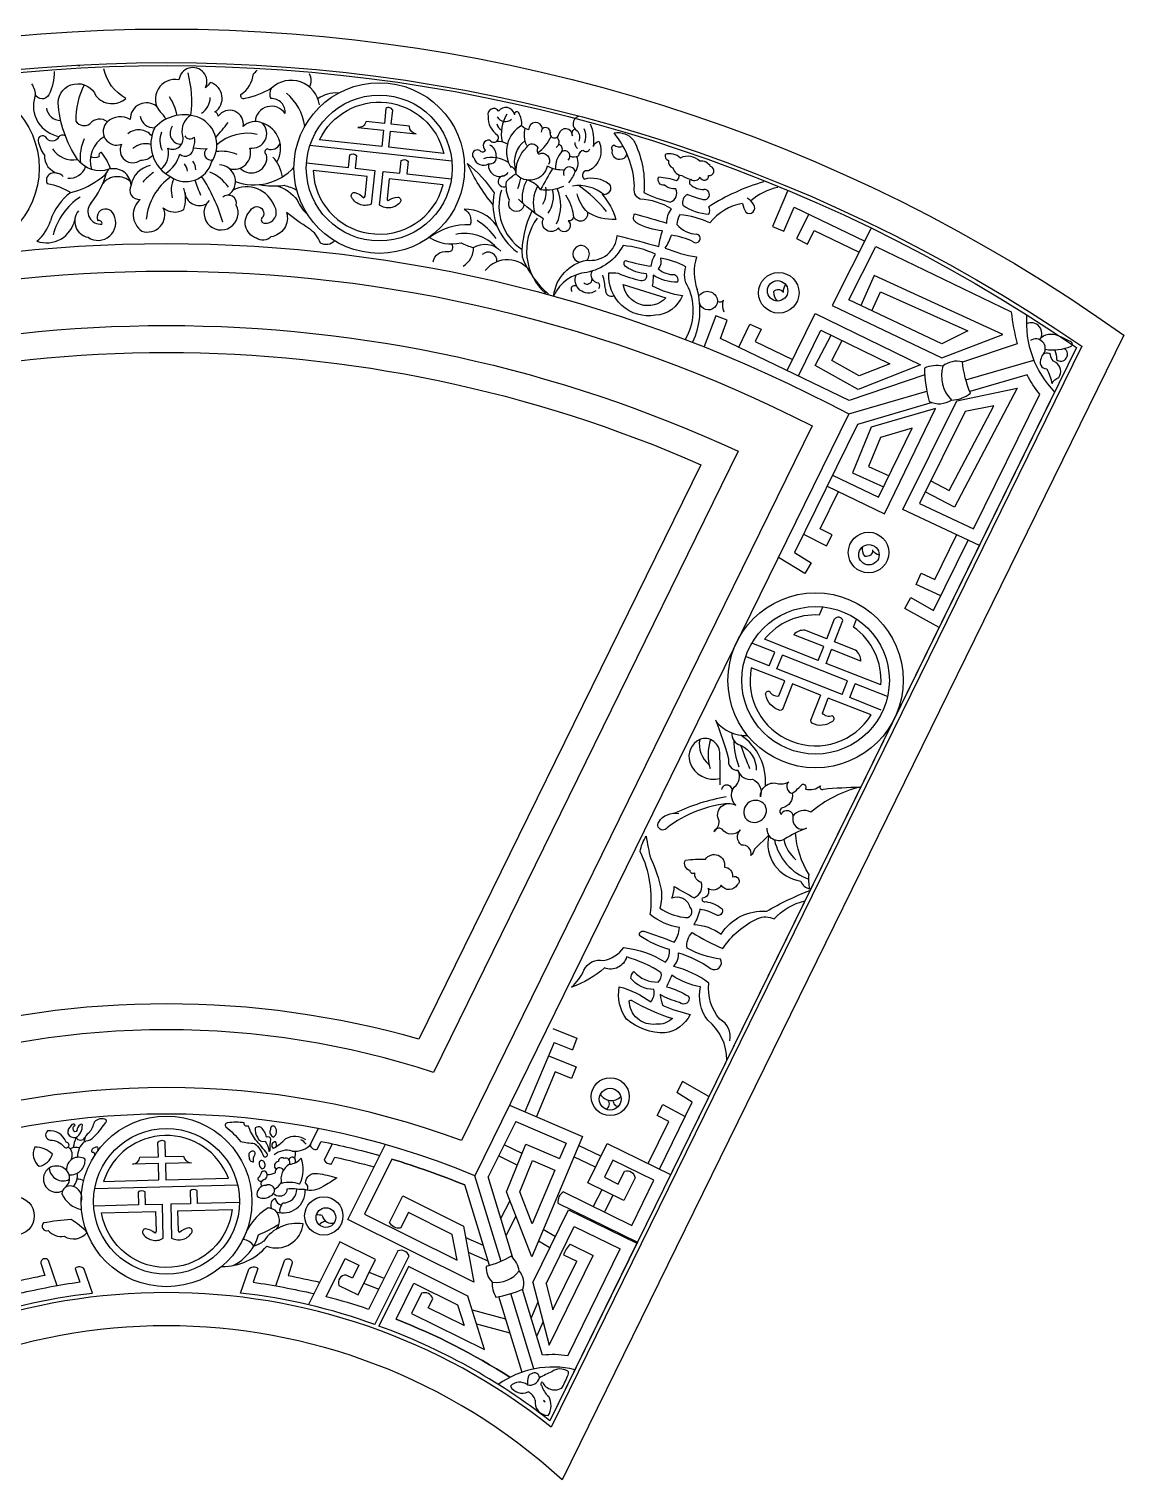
# Model space of a CAD drawing. Header units: metres. Extents: x 2539 to 4205, y 4330 to 5682.
# Drawn here: x 3252 to 4205, y 4330 to 5593 of the extents above; entities that cross this region are included whole.
import ezdxf

# ---------------------------------------------------------------- set-up
doc = ezdxf.new("R2010")
doc.units = ezdxf.units.M
for name, color, linetype in [('3', 3, 'Continuous'), ('4', 4, 'Continuous'), ('7', 7, 'Continuous')]:
    doc.layers.add(name, color=color, linetype=linetype)

# ---------------------------------------------------------------- blocks, each defined once
blk = doc.blocks.new('窗-073')
at = {"layer": '3'}
for p, q in [((207.88, 851.74), (104.85, 863.03)), ((511.25, 801.85), (511.21, 801.78)), ((590.38, 572.99), (590.31, 573.02)), ((474.43, 522.49), (476.73, 528.32)), ((479.69, 505.15), (485.37, 519.59)), ((485.27, 502.95), (491.35, 518.39)), ((499.07, 513.78), (501.33, 519.51)), ((477.49, 499.57), (455.68, 508.15)), ((479.69, 505.15), (463.83, 511.39)), ((441.91, 495.58), (425.36, 502.1)), ((473.55, 489.57), (434.58, 504.92)), ((437.95, 485.52), (441.91, 495.58)), ((473.55, 489.57), (477.49, 499.57)), ((479.14, 487.38), (483.07, 497.37)), ((504.28, 489.02), (483.07, 497.37)), ((500.55, 496.94), (485.27, 502.95)), ((437.95, 485.52), (420.8, 492.28)), ((443.54, 483.33), (447.5, 493.39)), ((494.76, 474.77), (447.5, 493.39)), ((518.92, 471.71), (479.14, 487.38)), ((449.19, 474.65), (424.92, 484.21)), ((490.8, 464.71), (443.54, 483.33)), ((490.8, 464.71), (494.76, 474.77)), ((475.16, 464.42), (454.78, 472.45)), ((496.38, 462.52), (500.34, 472.58)), ((523.74, 463.36), (500.34, 472.58)), ((511.86, 449.97), (480.75, 462.23)), ((519.18, 453.54), (496.38, 462.52)), ((281.07, 222.36), (298.52, 215.47)), ((281.95, 212.34), (260.82, 162.02)), ((281.95, 212.34), (295.33, 207.05)), ((298.52, 215.47), (295.33, 207.05)), ((375, 184.02), (371.04, 175.93)), ((394.2, 173.24), (375, 184.02)), ((382.16, 169.11), (371.04, 175.93)), ((249.61, 166.85), (302.47, 144.11)), ((254.13, 155.11), (234.16, 114.92)), ((254.13, 155.11), (290.71, 139.37)), ((258.73, 131.72), (245.68, 138.11)), ((247.36, 104.08), (261.52, 138.5)), ((261.52, 138.5), (285.95, 128.04)), ((302.47, 144.11), (265.84, 56.92)), ((290.71, 139.37), (285.95, 128.04)), ((315.91, 129.89), (299.73, 137.6)), ((255.3, 123.38), (241.68, 130.05)), ((257.06, 104), (266.37, 126.63)), ((266.37, 126.63), (282.47, 119.74)), ((312.03, 121.77), (296.24, 129.29)), ((282.47, 119.74), (266.13, 80.85)), ((-51.15, 106.42), (52.47, 109.02)), ((252.15, 55.99), (234.16, 114.92)), ((316.53, 105.45), (310.39, 93.27)), ((249.93, 97.53), (243.34, 84.84)), ((265.84, 56.92), (247.36, 104.08)), ((266.13, 80.85), (257.06, 104)), ((324.61, 101.49), (318.47, 89.31)), ((254.29, 86.4), (247.09, 72.54)), ((282.89, 71.4), (274.12, 76.63)), ((217.74, 70.85), (230.49, 65.27)), ((278.91, 63.29), (270.6, 68.25)), ((219.76, 60.14), (233.95, 53.94)), ((158.33, 41.39), (147.93, 45.52)), ((155, 33.02), (143.91, 37.43)), ((273.65, -14.47), (259.09, 33.23)), ((266.55, 38.1), (278.44, -7.34)), ((276.1, 37.14), (281.02, 18.35)), ((270.27, 23.9), (265.37, 12.66)), ((222.51, 18.32), (246.79, 11.87)), ((225.67, 8.17), (249.88, 1.74)), ((273.95, 9.83), (269.41, -0.59))]:
    blk.add_line(p, q, dxfattribs=at)
for points in [[(-622.73, 740.17, -0.3), (660.72, 716.55), (278.77, -62.09)], [(-80.59, 916.86, -0.11), (-84.4, 899.85, -0.62), (-94.38, 900.22)], [(-24.78, 834.26, 0.48), (-40.81, 845.85, -0.33), (-63.7, 853.06, -0.13), (-77.68, 894.17, -0.81), (-50.24, 899.08, 0.42), (-28.5, 897.27, -0.22), (-44.5, 918.82)], [(-61.97, 921.01, 0.01), (-63.46, 920.93)], [(46.53, 846.35, 0.59), (61.39, 861.31, 0.73), (70.41, 879.35, 0.32), (56.46, 876.89, 0.81), (38.42, 884.35, 0.34), (36, 887.53, 0.64), (32.66, 908.85, -0.05), (29.22, 904.98, 1.18), (9.93, 910.7, 0.72), (-3.64, 887.51)], [(77.04, 904.66, -0.08), (57.68, 897.13, -0.66), (54.91, 900.14, 0.22), (63.96, 915.21, 0.1), (66.54, 917.86, 0.1)], [(-97.09, 907.87, -0.21), (-94.5, 898.56, 0.46), (-76.84, 869.74, 0.46)], [(101.27, 877.16, 0.18), (87.93, 901.06)], [(-6.01, 891.27, 0.65), (-25.34, 882.09, 0.32), (-41.92, 880.28, 0.82), (-31.67, 864.02, 0.81), (-17.81, 852.58, 0.21), (-9.2, 855.85)], [(139.61, 876.2), (158.33, 874.15), (157.04, 862.34), (111.91, 867.29, -0.71), (201.91, 857.43), (162.01, 861.8), (163.3, 873.6), (182.02, 871.55, -0.39), (177.11, 877.12), (163.85, 878.57), (164.95, 888.66, 0.5), (160.07, 890), (158.87, 879.12), (145.61, 880.57, -0.39), (139.61, 876.2)], [(-72.5, 870.13, 0.4), (-77.42, 869.09, -0.63), (-86.47, 869.09, 0.74), (-92.17, 866.51, 0.12), (-87.62, 856.2, 0.36), (-77.65, 842.9)], [(276.9, 848.25, -0.62), (254.38, 842.4, -0.22), (262.12, 861.84, -0.7), (270.09, 861.37, 0.37), (270.8, 856.92, -0.77), (277.83, 849.42)], [(377.23, 722.66, 0.24), (379.39, 759.95, -0.24), (377.58, 775.21, 0.09), (359.18, 781.28, -0.24), (357.54, 773.73, 0.2), (369.37, 769.47, -0.37), (371.5, 764.05, -0.15), (353.76, 768.98, -0.06), (353.11, 761.26, 0.08), (374.95, 754.21, -0.29), (355.41, 739.94, -0.49), (321.73, 770.78, -0.04), (328.47, 770.45, 0.05), (344.89, 765.2, 0.61), (349, 770.12, -0.14), (334.22, 775.05, -0.54), (333.72, 779.8, 0.05), (352.45, 775.54, -0.14), (355.59, 784.2, 0.09), (331.92, 790.5, -0.23), (305.62, 771.07, 0.27), (281.76, 754.29, -0.33), (305.62, 780, 0.44), (327.71, 797.86, -0.01), (357.92, 789.73, -0.06), (360.6, 801.17, -0.11), (341.71, 807.11, -0.51), (340.62, 813.46, -0.01), (363.72, 806.81, -0.16), (367.04, 817.2, 0.12), (344.33, 824.29, -0.38), (340.31, 833.51, 0.16), (325.4, 872.28, -0.28), (339.44, 867.06, -0.03), (340.72, 864.82, -0.13), (347.14, 828.96, 0.06), (366.18, 822.08, 0.47), (370.15, 831.64, -0.21), (362.03, 834.34, -0.63), (357.87, 840.29, -0.07), (370.69, 837.77, 0.41), (372.33, 841.87)], [(310.44, 862.51, -0.24), (314.44, 866.24, -0.4), (306.97, 844.66, 0.86), (303.77, 838.8, -0.24), (321.65, 835.33, -0.76), (316.84, 827.61, -0.76)], [(334.77, 857.14, -1.02), (324.33, 859.56, -0.41), (325.19, 863.66, 0.29), (332, 862.65)], [(102.42, 850.44), (132.76, 847.11), (133.79, 856.44, -0.33), (138.76, 855.9), (137.73, 846.57), (151.94, 845.01), (149.26, 820.56, -0.42), (134.82, 826.41, -0.47), (137.55, 829.08, -0.14), (143.88, 825.05, 0.28), (144.87, 826.39), (146.42, 840.59), (107.33, 844.87, 0.36), (147.38, 799.49, 0.39), (201.53, 834.55), (162.44, 838.83), (160.88, 824.64, 0.28), (161.56, 823.12, -0.14), (168.61, 825.68, -0.47), (170.69, 822.48, -0.42), (155.33, 819.9), (158.01, 844.35), (170.16, 843.02), (171.18, 852.35, -0.33), (176.15, 851.8), (175.13, 842.47), (207.53, 838.92)], [(-74.08, 840.57, 0.28), (-81.9, 843.06, 0.52), (-85.55, 835.59, -0.08), (-68.55, 829.12, 0.15), (-83.32, 808.5)], [(-68.55, 829.12, 0.11), (-48.92, 838.09, 0.14), (-40.81, 845.85)], [(-10.83, 848.61, 0.31), (-24.78, 834.26, 0.62), (-18.22, 824.02, 0.49), (-16.99, 801.07, 0.66), (-1.39, 817.87, 0.32), (13.38, 816.64, 0.17), (13.38, 832.21)], [(50.96, 837.06, 0.31), (93.29, 847.36, 0.31)], [(237.6, 820.37, -0.07), (219.17, 849.98, -0.07), (238.46, 828.88)], [(260.16, 820.39, -1.21), (249.63, 823.44, -0.15), (247.5, 837.08, -0.04), (254.4, 842.87)], [(122.83, 793.99, -0.37), (112.58, 792.37, 0.17), (104.13, 802.92, -0.02), (87.93, 814.53, -0.47), (76.66, 796.94, -0.36), (66.1, 795.89, -0.57), (61.87, 815.94, -1.06), (70.67, 811.01, 0.72), (71.73, 806.79, 0.65), (79.13, 819.1, 0.45), (49.17, 830.77)], [(68.19, 834.78, 0.08), (86.17, 834.23, -0.06), (95.39, 830.79, -0.06)], [(80.88, 833.81, -0.16), (95.68, 823.67, 0.11), (103.59, 812.56, 0.11)], [(31.84, 823.2, 1.98), (51.54, 819.92, 0.71), (41.69, 825.66)], [(290.18, 827.28, -0.12), (295.77, 812.69, -0.58), (292.04, 808.42, -1.3), (285.1, 803.36, -0.93), (274.16, 810.02, -0.06), (256.04, 824.29, -0.06)], [(316.84, 827.61, -0.11), (326.71, 809.49, -0.15), (306.44, 814.55, -0.16), (298.72, 828.13, -0.16)], [(240.53, 804.85, 0.25), (216.72, 816.89, -0.36), (221.22, 805.66, 0.18), (191.6, 796.29, 0.2), (214.47, 792.55, 0.08), (223.47, 789.18, -0.35), (243.34, 786.56, -0.35)], [(194.22, 778.69, -0.41), (204.72, 786.18, 0.79), (207.54, 791.75)], [(512.42, 743.22), (518.59, 756.97), (582.07, 728.62), (563.07, 719.16), (495.78, 751.12), (515.27, 789.83), (613.49, 742.52, 0.04), (617.79, 719.28), (578.08, 705.89)], [(312.11, 757.62, -0.75), (298.08, 769.37, -0.75)], [(314.39, 759.44, 0.38), (314.39, 763.31, -0.56), (309.64, 772.07, -0.56)], [(448.2, 756.53, 0.5), (441.09, 756.88, 0.23), (444.18, 750.28, 0.23)], [(386.89, 753.59, -0.67), (400.16, 752.08, -1.06), (387.47, 749.29, -1.06)], [(405.25, 742.23, -0.16), (404.79, 750.85, -0.33), (400.38, 749.75, -0.33)], [(635.13, 723.93, -0.31), (649.66, 724.2, -0.04), (655.41, 721.43, -0.68), (656.68, 717.18, -0.13), (638.12, 715)], [(645.06, 714.67, -0.1), (646.32, 707.9, 0.51), (653.32, 708.83, 0.46), (651.92, 715.67)], [(555.09, 619.82), (568.44, 612.82), (600.85, 674.33), (580.06, 670.03), (546.89, 603.33), (586.13, 584.93), (634.14, 682.8, -0.05), (624.89, 696.63), (583.36, 684.53)], [(512.81, 569.69, -0.5), (507.44, 565.02, -0.23), (505.78, 572.12, -0.23)], [(454.78, 472.45), (447.51, 454, -0.08), (445.87, 453.12, -0.28), (435.43, 464.65, -0.6), (438.16, 467.22, 0.33), (444.9, 463.75), (449.19, 474.65)], [(475.16, 464.42), (467.9, 445.97, 0.08), (468.5, 444.21, 0.28), (484, 445.52, 0.6), (483.75, 449.27, -0.33), (476.46, 451.33), (480.75, 462.23)], [(398.94, 446.34, -0.03), (408.52, 418.08, 0.49), (415.23, 409.81, 0.49)], [(402.41, 399.26, 0.01), (402.11, 421.36, 0.54), (387.56, 432.27, 0.36), (380.28, 415.61, 0.38), (402.42, 403.8, 0.38)], [(410.8, 437.06, 0.37), (417.23, 428.08, -0.3), (428.55, 409.81)], [(435.15, 398.46, 0.27), (417.34, 435.31, 0.27)], [(437.64, 362.74), (427.38, 352.57, -0.09), (424.72, 348.03, 0.52), (417.89, 355.61, -0.46), (417.13, 366.6, -0.5), (403.85, 366.98, 0.48), (397.78, 365.46, 0.24), (401.7, 373.04, -0.79), (413.72, 384.41, -0.37), (412.58, 397.68, 0.38), (415.23, 409.81, 0.39), (425.86, 403.37, -0.38), (431.55, 390.48, -0.5), (443.7, 400.34, 0.21), (452.05, 401.47, 0.59), (454.7, 393.13, -0.39), (447.49, 382.52, 0.66), (446.73, 377.97, -0.91), (455.08, 375.7, 0.61), (464.95, 367.74, 0.06), (449.01, 359.78, -0.6), (436.49, 367.74)], [(454.7, 393.13, 0.04), (462.15, 399.86, -0.58), (464.27, 396.23, 0.25), (475.18, 398.65, 0.93), (477.31, 396.23, -0.02), (503.88, 397.64, 0.12), (468.18, 379.37, 0.39), (455.15, 376.46, 0.39)], [(409.02, 385.83, 0.14), (363.91, 368.06, -1), (357.84, 372.3, -0.31), (372.4, 378.36)], [(407.13, 199.59, 0.23), (393.48, 228.43, -0.23), (388.16, 252.73, -0.1), (367.24, 261.09, -0.02), (363.44, 252.73, -0.07), (379.41, 245.89, -0.85), (372.95, 241.34, -0.06), (358.88, 247.03, 0.08), (360.78, 239.06, 0.03), (380.55, 232.6, -0.25), (362.3, 219.31, -0.18), (334.54, 229.18, -0.21), (329.22, 252.73, -0.1), (352.03, 241.72, 0.22), (354.32, 250.83, -0.23), (337.59, 258.81, -0.22), (339.87, 263.74, 0.22), (357.36, 256.15, 0.26), (359.64, 262.98, 0.07), (334.54, 274.38, -0.44), (318.57, 266.4, -0.09), (294.62, 252.35, 0.1), (303.59, 264.7, -0.36), (317.81, 271.72, 0.17), (332.64, 281.21, -0.11), (362.68, 270.58, 0.2), (365.72, 279.69, -0.07), (344.81, 289.19, -0.9), (347.09, 292.99, -0.03), (369.14, 285.01, 0.11), (372.95, 295.64, -0.13), (351.65, 305.14, 0.15), (344.45, 350.84, -0.11), (348.68, 362.09, 0.03), (352.01, 345.77, -0.06), (359.58, 323.4, -0.1), (358.69, 309.86, 0.12), (375.73, 303.24, 0.84), (380.47, 310.81, 0.44), (367.21, 316.95, 0.11), (369.11, 325.46, 0.01), (383.47, 317.39, 0.41), (388.54, 328.63, -0.39), (384.03, 335.38, -0.72), (380.66, 337.07, -0.52), (377.28, 344.65, -0.04), (391.63, 345.22, -0.83), (405.42, 339.6, -0.43), (411.33, 332.57, -0.9), (414.71, 326.67, -0.57), (403.17, 326.38, -0.46), (393.32, 324.14, -0.58), (389.38, 317.11, 0.72), (391.91, 314.58, -0.13), (403.73, 309.24, -0.59), (400.36, 304.46, 0.09), (387.69, 308.96, -0.1), (383.19, 298, -0.14), (403.17, 290.97, -0.28), (436.1, 307.55, -0.04), (467.5, 322.66)], [(437.6, 362.7, 0.44), (460.77, 329.49, 0.28), (467.47, 323.75, -0.08), (466.89, 334.27, -0.13), (457.1, 364.4, -0.13)], [(409.45, 213.61, 0.33), (402.22, 229.18, -0.21), (394.24, 255.39, 0.1), (368.76, 267.54, 0.2), (372.19, 277.42, -0.08), (395.38, 266.02, 0.79), (402.6, 272.86, -0.1), (378.41, 280.85, -0.25), (382.06, 292.09, 0.04), (404.3, 280.57, -0.14), (429.62, 302.21, -0.23), (441.44, 301.93, -0.15), (463.79, 315.1, -0.15)], [(111.07, 150.1), (105.18, 138.24, 0.51), (110.25, 134.97), (113.02, 140.54, -0.02), (155.53, 130.28)], [(18.94, 125.06), (0.11, 124.59), (0.41, 112.71), (45.79, 113.85, 0.71), (-44.72, 111.58), (-4.59, 112.59), (-4.89, 124.46), (-23.71, 123.99, 0.39), (-18.36, 129.12), (-5.01, 129.46), (-5.27, 139.6, -0.5), (-0.29, 140.52), (-0.01, 129.58), (13.33, 129.92, 0.39), (18.94, 125.06)], [(80.13, 136.62, 0.35), (80.01, 140.27, 0.74), (78.27, 135.57)], [(121.14, 138.85), (115.25, 126.99, 0.33), (120.62, 124.32), (123.05, 129.21, -0.01), (151.45, 122.08)], [(235.01, 50.46), (217.15, 109, 0.02), (164.31, 127.73), (144.5, 87.86), (211.66, 54.48), (208.16, 73.06), (176.27, 88.91), (170.67, 77.64, -0.33), (162.68, 81.79), (172.21, 100.97), (216.17, 79.13), (223.86, 38.37), (132.43, 83.8), (159.61, 138.48)], [(338.25, 79.6), (354.36, 112.45), (324.59, 127.05), (318.46, 114.53), (328.47, 109.62), (333.09, 119.03, -0.45), (340.7, 114.11), (332.59, 97.58), (306.41, 110.42), (320.48, 139.09), (366.4, 116.57)], [(-51.25, 130.08, 0.63), (-53.09, 132.58, -0.52), (-50.5, 136.34, -1), (-49.07, 135.43, 0.09), (-48.38, 134.24)], [(164.31, 127.73, -0.02), (217.15, 109)], [(70.18, 108.01, -0.52), (72.12, 113.12, 0.34), (73.83, 116.55, 0.87), (69.47, 117.61, -0.14), (67.1, 113.92, 0.62), (70.42, 112.09)], [(103.03, 105.15, 0.38), (101.7, 110.39, -0.48), (110.49, 117.18, -0.06), (124.38, 114.07, -0.02), (114.46, 107.84, -0.22), (100.88, 105.57, -0.03), (95.46, 105.86, 0.08), (88.09, 105.86, -0.43), (83.36, 100.8, -0.29), (78.55, 102.67)], [(53.84, 96.26), (23.32, 95.5), (23.08, 104.88, 0.33), (18.08, 104.76), (18.32, 95.37), (4.03, 95.01), (4.65, 70.43, 0.42), (19.52, 75.04, 0.47), (17.03, 77.93, 0.14), (10.39, 74.45, -0.28), (9.51, 75.87), (9.16, 90.14), (48.48, 91.13, -0.36), (4.75, 49.27, -0.39), (-46.26, 88.75), (-6.95, 89.74), (-6.59, 75.46, -0.28), (-7.39, 74, 0.14), (-14.2, 77.15, 0.47), (-16.54, 74.13, 0.42), (-1.46, 70.27), (-2.07, 94.86), (-14.29, 94.56), (-14.52, 103.94, 0.33), (-19.52, 103.81), (-19.29, 94.43), (-51.87, 93.61)], [(83.24, 88.91, -0.22), (85.26, 95.95, 0.42), (95.46, 105.86, 0.42)], [(77.2, 91.7, -0.37), (79.59, 99.34, 0.27), (84.15, 94.33, 0.27)], [(80.79, 76.94, 0.38), (79.59, 90.57, 0.1), (74.64, 92.33, 0.18), (56.56, 69.5)], [(41.1, 49.77, 0.22), (73.63, 64.52, 0.49), (100, 80.66, 0.29), (71.37, 68.2, -0.1), (64.16, 64.53, 0.22), (56.56, 69.5)], [(49.14, 50.47, 0.21), (67.67, 72.8, 0.04), (82.52, 80.6, 0.04)], [(152.02, 7.63), (176.83, 57.56, 0.4), (168.57, 61.16), (147.48, 18.72, 0.02), (116.77, 27.87), (130.57, 55.65), (140.47, 50.73), (135.79, 41.3), (131.18, 43.59, 0.55), (125.97, 36.13), (139.84, 29.23), (152.54, 54.78), (126.52, 67.71), (103.72, 21.82)], [(341.95, 66.72), (278.77, -62.09, 0.08), (154.86, 6.61)], [(-78.32, 35.82), (-84.61, 54.07, 0.76), (-90.28, 52.12), (-87.25, 43.33, 0.01), (-110.08, 38.37, 0.01)], [(80.17, 35.82), (86.46, 54.07, -0.76), (92.14, 52.12), (89.11, 43.33, -0.01), (111.94, 38.37, -0.01)], [(-150.16, 7.63, -0.06), (-52.81, 30.48), (-58.76, 47.78, 0.47), (-65.31, 48.38), (-61.87, 38.39, 0.02), (-105.97, 30.1, 0.02)], [(152.02, 7.63, 0.06), (54.66, 30.48), (60.62, 47.78, -0.47), (67.17, 48.38), (63.73, 38.39, -0.02), (107.83, 30.1, -0.02)], [(249.98, -30.58, 0.05), (167.35, 11.53), (180.35, 37.69), (211.94, 21.99), (216.64, 6.9), (190.67, 19.81), (193.91, 26.33, 0.44), (185.89, 30.43), (178.6, 15.75), (231.5, -10.53), (219.39, 28.34), (176.3, 49.75), (154.86, 6.61)], [(167.35, 11.53, -0.05), (249.98, -30.58)]]:
    blk.add_lwpolyline(points, format="xyb", dxfattribs=at)
for points in [[(3.94, 840.41, 0.52), (33.48, 851.07, 0.46), (25.28, 883.03, 0.32), (-7.55, 876.07, 0.41)], [(363.07, 752.52, -0.62), (332.08, 762.17)], [(648.06, 694.83, 0.42), (645.67, 705.6, -0.28), (641.83, 711.59, 0.62), (635.12, 708.71, 0.59), (639.19, 701.05, -0.06), (643.05, 690.4, -0.22)], [(338.27, 242.77, 0.05), (367.78, 229.75, -0.22), (355.83, 225.59, -0.45), (336.46, 242.59, -0.37)], [(-83.53, 141.55, -0.23), (-73.3, 136.58, 1.62), (-71.92, 139.89, 0.37), (-85.46, 148.18, 0.65)], [(-64.11, 148.42, -0.75), (-66.59, 148.68, -0.4), (-65.41, 152.33, 0.66), (-68.15, 152.2, 0.24), (-70.63, 146.34, 0.31), (-64.76, 143.35, 0.26), (-60.07, 152.33, 0.65), (-61.76, 152.59, 0.22)], [(-55.15, 146.72, 0.32), (-58.47, 141.42, 1.48), (-57.59, 140.86, 0.22), (-51.94, 143.74, 0.06), (-43.86, 153.36, 0.31), (-42.75, 156.23, 0.33), (-51.5, 154.57, -0.07)], [(54.61, 140.4, 0.03), (64.8, 139.09, -0.13), (71.27, 129.79, 0.91), (73.9, 131.76, 0.02), (65.46, 141.61, -0.05), (60.2, 151.79, -0.63), (57.24, 153.98, 0.07), (45.41, 154.09, 0.66), (43.87, 151.24, -0.06)], [(72.54, 140.65, -0.14), (75.03, 133.38, 0.52), (75.96, 134.08, -0.02), (76.57, 142.18, 0.54), (73.5, 143.52, 0.15), (69.67, 150.6, 0.31), (65.26, 150.41, 0.16), (66.8, 143.52, 0.4)], [(76.37, 149.26, 0.46), (78.48, 143.71, 0.41), (79.82, 150.79, 0.88)], [(-91.54, 122.5, 0.29), (-81.87, 131.33, 0.21), (-94.58, 136.3, 0.35)], [(62.33, 133.2, 0.5), (60.95, 129.17, 0.53), (64.1, 125.77, -0.23), (65.23, 131.18, 0.65)], [(70, 120.65, 0.62), (71.85, 125.13, 0.82), (68.15, 125.26, 0.27)], [(-88.23, 81.36, 0.81), (-84.91, 75.84, 0.25), (-73.3, 71.7, 0.38), (-56.59, 74.57, 0.06), (-68.32, 83.85, 0.03)]]:
    blk.add_lwpolyline(points, format="xyb", close=True, dxfattribs=at)
for points in [[(451.08, 829.88), (440.37, 804.36), (448.66, 800.88), (456.01, 818.38), (507.16, 793.74)], [(466.59, 813.28), (457.65, 795.68), (465.67, 791.6), (470.63, 801.35), (503.26, 785.63)], [(511.66, 802.67), (483.6, 746.95), (563.16, 709.15), (607.39, 726.04), (514.06, 768.85), (504.29, 747.08)], [(550.68, 696.64), (495.93, 678.16), (402.55, 723.15), (407.55, 736.48), (399.12, 739.64), (390.76, 717.34)], [(450.96, 699.83), (471.28, 741.21), (547.56, 703.99), (502.55, 686.01), (471.35, 703.5), (482.81, 725.57)], [(415.96, 716.69), (423.84, 733.57), (432, 729.76), (427.87, 720.94), (454.93, 707.9)], [(459.07, 695.92), (475.4, 729.18), (525.36, 704.81), (503.2, 695.96), (483.36, 707.09), (490.9, 721.62)], [(644.89, 684.28), (342.37, 67.56)], [(590.31, 573.02), (534.73, 599.09), (573.95, 677.96), (617.7, 687), (572.21, 600.68), (551.08, 611.76)], [(556.09, 676.58), (501.94, 660.8), (456.29, 567.74), (468.46, 560.34), (463.78, 552.65), (444.59, 564.32)], [(479.95, 615.98), (521.49, 595.99), (558.5, 672.38), (511.98, 658.71), (498.26, 625.69), (520.9, 615.41)], [(483.92, 624.06), (517.3, 607.99), (541.54, 658.02), (518.65, 651.29), (509.91, 630.28), (524.82, 623.51)], [(462.84, 581.1), (479.47, 572.7), (483.53, 580.73), (474.84, 585.12), (488.06, 612.08)], [(562.33, 536.42), (544.42, 544.73), (548.22, 552.9), (558.13, 548.29), (574.08, 580.81)], [(561.07, 513.4), (536.2, 527.23), (540.57, 535.1), (557.16, 525.87), (582.16, 576.85)], [(277.89, 202.66), (297.86, 194.56), (294.48, 186.22), (282.74, 190.98), (269.11, 158.54)], [(358.32, 120.53), (382.16, 169.11)], [(350.24, 124.49), (365.16, 154.89), (356.68, 159.41), (360.74, 167.45), (377.07, 158.74)], [(284.75, 95.82), (342.37, 67.56)], [(288.69, 103.91), (338.25, 79.6)], [(266.55, 38.1), (292.49, 90.98)], [(292.49, 90.98), (341.95, 66.72)], [(276.1, 37.14), (296.61, 78.94)], [(296.61, 78.94), (329.91, 62.61)], [(293.59, 66.01), (310.38, 57.77)], [(278.44, -7.34), (310.38, 57.77)], [(281.02, 18.35), (298.34, 53.66)], [(288.83, 58.32), (298.34, 53.66)], [(291.87, -14.95), (329.91, 62.61)], [(258.69, -27.12), (241.87, 27.98)], [(274.28, -47.36), (275.52, -48.28)]]:
    blk.add_lwpolyline(points, dxfattribs=at)
for centre, radius in [((155.2, 846.76), 52.91), ((444.84, 756.26), 14.73), ((444.02, 757.69), 7.42), ((510.01, 567.82), 14.73), ((510.24, 566.19), 7.42), ((471.54, 475.07), 53.5), ((322.63, 173.02), 13.77), ((322.63, 171.22), 7.92), ((0.93, 97.03), 52.91), ((-108.84, 86.51), 13.91), ((114.98, 86.51), 13.91), ((116.51, 85.29), 7.13)]:
    blk.add_circle(centre, radius, dxfattribs=at)
for centre, radius, start, end in [((-12.7, 882.87), 52.08, 152.13, 182.36), ((-63.71, 894.86), 82.96, 353.19, 14.63), ((91.34, 889.85), 20.59, 7.68, 134), ((96.88, 910.43), 9.01, 328.07, 31.27), ((-23.03, 879.63), 32.06, 9.6, 35.73), ((19.45, 897.82), 13.1, 301.09, 1), ((83.42, 900.45), 7.65, 146.59, 205.78), ((77.25, 887.46), 9.7, 353.06, 94.22), ((123.56, 879.54), 21.69, 84.61, 126.51), ((-75.71, 891.88), 10.63, 188.59, 269.36), ((-8.48, 885.72), 9.7, 187.24, 275.53), ((-11.86, 876.99), 13.35, 22.9, 51.96), ((25.02, 873.76), 12.93, 119.45, 192.31), ((76.99, 879.76), 11.84, 33.4, 176.3), ((238.16, 885.81), 4.22, 32.52, 200.55), ((248.64, 883.05), 14.48, 174.96, 238.23), ((246.94, 884.38), 6.4, 14.23, 144.72), ((270.79, 871.48), 27.17, 147.89, 192.25), ((254.82, 885.95), 1.68, 28.62, 195.69), ((245.23, 879.36), 13.3, 352.78, 33.73), ((-58.84, 884.56), 7.03, 213.03, 306.65), ((-47.59, 873.21), 9.06, 51.27, 141.03), ((-19.19, 862.13), 12.33, 40.14, 130.2), ((11.65, 872.16), 8.17, 142.85, 270.92), ((-311.88, 1162.38), 455.66, 319.91, 321.66), ((64.23, 860.9), 19.45, 330.97, 71.48), ((246.95, 880.09), 6.59, 190.48, 241.17), ((246.66, 887.26), 6.74, 208.65, 310.5), ((269.37, 858.61), 22, 119.83, 211.59), ((264.94, 883), 8.4, 219.14, 260.04), ((280.19, 871.31), 20, 167.16, 203.77), ((268.52, 874.72), 5.03, 4.64, 182.57), ((275.87, 872.79), 3.31, 342.44, 178.07), ((290.26, 870.37), 4.98, 358.47, 169.21), ((297.92, 871.85), 3.13, 102.82, 211.06), ((301.6, 878.79), 5.86, 112.61, 240.35), ((292.4, 869.79), 12.6, 338.15, 24.95), ((280.64, 867.04), 30.15, 351.36, 22.69), ((-26.7, 853.98), 35.03, 156.31, 185.63), ((-34.4, 851.91), 20.06, 119.35, 198.23), ((-13.99, 849.16), 15.21, 76.65, 128.85), ((11.3, 866.83), 15.21, 157.11, 207.98), ((5.26, 868.09), 7.71, 244.48, 22.17), ((17.95, 872.35), 4.41, 210.13, 315.64), ((6.92, 866.38), 14.48, 340.02, 11.5), ((58.98, 840.13), 31.83, 75.95, 132.7), ((76.58, 867.74), 7.52, 251.51, 334.3), ((234.52, 863.08), 4, 77.54, 236.91), ((231.78, 856.14), 8.15, 358.37, 64.22), ((238.22, 868.83), 3.38, 212.92, 34.4), ((241.32, 853.96), 12.12, 56.27, 95.8), ((272.67, 851.02), 19.6, 127.42, 194.4), ((252.1, 882.73), 30.67, 305.79, 334.78), ((282.22, 871.79), 3.19, 159.59, 351.2), ((280.69, 865.62), 4.88, 304.59, 46.63), ((284.21, 860.33), 3.79, 336.17, 73.61), ((301.71, 864.83), 4.68, 173.37, 233.94), ((294.37, 869.07), 6.33, 333.4, 46.87), ((-67.14, 870.06), 17.34, 212.2, 281.45), ((-50.97, 861.64), 7.15, 243.29, 295.53), ((-46.13, 856.14), 2, 90.44, 208.57), ((-84.68, 829.41), 48.07, 20.35, 36.71), ((-12.11, 857.37), 14.55, 307.44, 15.02), ((-13.1, 863.77), 24.76, 302.19, 343.62), ((14.47, 861.48), 6.05, 230.81, 359.54), ((28.51, 913.04), 52.23, 261.2, 272.07), ((33, 857.11), 4.55, 124.87, 290.56), ((40.71, 830.77), 28.17, 65.97, 97.88), ((62.53, 854.37), 11.15, 223.01, 10.42), ((74.53, 858.38), 2.25, 98.57, 242.48), ((59.48, 836.88), 25.7, 7.88, 43.67), ((226.24, 856.45), 3.48, 42.21, 227.72), ((230.67, 855.86), 7.06, 196.32, 302.34), ((230.02, 861.35), 2.83, 244.82, 325.01), ((237.04, 833.54), 20.91, 55.83, 107.57), ((235.42, 854.52), 4.72, 258.15, 17.14), ((300.33, 846.87), 17.38, 136.68, 182.7), ((289.61, 855.42), 3.89, 310.55, 119.79), ((296.26, 861.37), 6.56, 245.06, 301.03), ((288.63, 850.47), 10.8, 323.42, 25.71), ((303.51, 855.63), 3.87, 91.71, 178.22), ((305.27, 861.65), 2.85, 228.9, 334.85), ((366.04, 855.65), 3.63, 163.06, 251.94), ((365.72, 845.76), 11.39, 46.66, 106.08), ((378.98, 843.58), 11.79, 43.2, 117.45), ((-69.88, 852.47), 13.14, 266.46, 337.92), ((-101.78, 859.69), 61.38, 321.04, 344.45), ((9.61, 815.13), 33.62, 122.63, 140.57), ((8.14, 844.16), 8.04, 3.18, 44.8), ((10.61, 844.84), 11.68, 3.1, 36.91), ((20.82, 815.6), 30.44, 34.87, 67.57), ((39, 837.06), 11.96, 303.49, 88.92), ((242.45, 848.65), 8.1, 171.16, 321.14), ((249.13, 842.87), 5.28, 354.82, 79.83), ((1057.11, 396.63), 897.16, 149.9, 151.03), ((287.72, 868.64), 23.08, 242.03, 274.21), ((293.04, 843.25), 4.33, 10.5, 204.35), ((272.42, 853.33), 26.56, 319.48, 339.53), ((369.51, 851.43), 4.66, 170.5, 253.21), ((374.89, 848.21), 6.84, 190.47, 268.13), ((388.76, 844.07), 7.67, 29.64, 98.93), ((394.5, 844.67), 3.33, 261.17, 73.74), ((-34.65, 826.42), 14.09, 47.72, 139.13), ((28.95, 805.55), 42.9, 125.65, 174.32), ((24.15, 830.67), 19.8, 155.02, 196.12), ((1363.26, 1323.8), 1427, 199.9, 200.37), ((-72.62, 774.77), 118.93, 15.96, 33.63), ((245.26, 837.09), 3.94, 90.78, 300.36), ((158.51, 865.38), 102.75, 340.95, 345.42), ((285.15, 825.26), 26.38, 150.9, 188.41), ((257.83, 821.03), 17.59, 35.16, 75.96), ((291.67, 821.54), 24.88, 150.65, 197.21), ((275.88, 863.37), 32.43, 263.49, 293.67), ((258.55, 829.54), 17.72, 329.24, 11), ((255.91, 819.66), 30.86, 334.54, 23.63), ((299.82, 805.24), 28.79, 50.36, 99.03), ((239.97, 748.92), 104.05, 39.67, 54.88), ((384.17, 854.22), 15.98, 233.48, 259.8), ((382.28, 836.49), 2.21, 115.04, 230.77), ((389.78, 844.32), 13.04, 227.01, 273.59), ((383.85, 842.31), 4.56, 236.79, 331.25), ((390.82, 841.19), 3.17, 199.89, 3.35), ((478.93, 685.19), 158.17, 106.52, 122.44), ((453.15, 790.75), 42.93, 102.08, 131.54), ((-36.39, 787.02), 46.27, 123.22, 166.02), ((24.81, 830.19), 10.68, 184.59, 298.6), ((280.14, 820.37), 42.54, 168.46, 234.33), ((280.07, 819.27), 38.12, 162.48, 235.93), ((261.54, 825.86), 19.94, 323.49, 15.86), ((382.04, 821.46), 7.04, 118.45, 193.82), ((415.62, 921.53), 100.89, 248.53, 255.21), ((390.84, 827.58), 3.73, 254.86, 93.71), ((416.81, 815.01), 11.14, 27.44, 62.63), ((-53.78, 808.2), 11.84, 140.23, 259.2), ((-46.86, 815.27), 9.25, 140.98, 276.07), ((-48.71, 807.06), 12.77, 235.19, 27.46), ((-43.21, 810.87), 6.18, 19.62, 202.55), ((326.37, 785.06), 67.71, 153.39, 182.22), ((301.07, 813.84), 5.42, 192.28, 7.55), ((383.46, 805.75), 12.47, 145.45, 179.46), ((367.15, 746.81), 66.29, 65.16, 84.77), ((397.47, 853.34), 40.28, 236.43, 265.42), ((389.27, 815.77), 5.62, 332.66, 31.16), ((424.2, 784.85), 36.63, 98.74, 142.86), ((433.33, 822.88), 14.81, 187.06, 213.74), ((423.47, 817.79), 3.99, 231.86, 36.2), ((-86.02, 813.39), 20.86, 250.35, 348.53), ((-112.87, 817.38), 30.86, 310.01, 343.28), ((-47.98, 806.56), 2.15, 346.9, 115.85), ((203.69, 771.05), 43.76, 34.03, 59.22), ((303.29, 786.68), 41.29, 144.73, 228.09), ((386.62, 819.31), 20.62, 220.71, 266.79), ((217.46, 769.05), 30.25, 41.59, 102.87), ((301.52, 784.44), 6.05, 312.72, 258.42), ((322.9, 814.34), 47.2, 327.09, 339.72), ((360.4, 747.08), 51.35, 64.02, 82.41), ((384.79, 795.7), 3.1, 232.48, 77.44), ((208.58, 788.63), 14.9, 299.73, 2.1), ((234.26, 779.44), 6.31, 353.88, 134.49), ((248.15, 760.02), 20.23, 33.48, 142.53), ((322.04, 807.04), 67.94, 201.23, 229.55), ((403.18, 888.34), 107.61, 247.81, 260.39), ((419.63, 771.23), 36.13, 162.26, 200.45), ((229.73, 747.88), 90.14, 7.08, 13.56), ((296.82, 758.89), 2.52, 41.5, 223.55), ((305.91, 766.23), 3.65, 227.33, 2.06), ((323.56, 758.17), 4.46, 169.45, 295.73), ((331.44, 743.92), 56.28, 335.48, 15.13), ((457.21, 756.73), 9.21, 143.02, 179.55), ((697.06, 734.87), 72.67, 175.82, 224.12), ((627.8, 726.69), 7.84, 324.46, 115.77), ((631.19, 715.83), 6.98, 325.19, 123.6), ((588.19, 696.18), 25.34, 164.31, 224.56), ((520.02, 575.09), 9.21, 218.6, 255.13), ((471.54, 475.07), 47.5, 86.51, 141.08), ((488.06, 517.5), 3.4, 15.03, 142.21), ((462.87, 501.93), 9.51, 84.18, 139.14), ((471.54, 475.07), 47.5, 355.94, 54.57), ((494.78, 489.38), 9.51, 357.83, 52.67), ((471.54, 475.07), 47.5, 168.92, 328.1), ((421.51, 463.98), 28.98, 220.2, 271.48), ((406.45, 428.82), 19.21, 169.67, 231.02), ((426.58, 421.13), 33.02, 160.69, 197.74), ((464.49, 431.44), 52.15, 180.08, 201.38), ((622.91, 497.54), 217.09, 198.66, 203.46), ((429.82, 253.79), 138.63, 99.62, 115.76), ((407.19, 395.21), 3.93, 339.77, 169.54), ((428.05, 379.41), 8.54, 35.9, 208.59), ((427.32, 380.57), 8.57, 217.8, 26.69), ((479.85, 367.41), 38.95, 192.1, 250.27), ((476.56, 366.35), 28.9, 193.72, 228.26), ((323.62, 179.51), 9.3, 210.22, 316.12), ((317.63, 167.8), 4.46, 297.85, 37.95), ((328.31, 169.56), 3.46, 167.65, 276.18), ((-36.19, 132), 30.74, 158.34, 172.47), ((-61.5, 145.3), 3.81, 210.98, 329.02), ((-48.76, 129.23), 14.88, 130.72, 180.78), ((61.74, 166.9), 35.42, 297.5, 316.17), ((94.2, 129.92), 14.24, 56.55, 118.99), ((94.1, 149.19), 15.75, 262.66, 318.41), ((95.48, 134.29), 7.89, 33.27, 69.48), ((-62.77, 120.16), 8.91, 58.38, 183), ((-74.97, 130.64), 7.54, 332.35, 51.58), ((-68.81, 127.03), 10.74, 264.98, 3.83), ((-64.69, 127.74), 8.52, 72.19, 119.73), ((88.16, 120.4), 13.75, 73.4, 131.45), ((84.55, 126.33), 2.42, 49.45, 189.57), ((87.44, 125.45), 3.02, 330.76, 115.95), ((91.99, 126.55), 2.55, 321.19, 157.47), ((89.17, 135.92), 11.98, 274.33, 321.76), ((89.54, 131.29), 5.04, 325.64, 25.32), ((76.17, 120.33), 23.86, 333.11, 20.05), ((-78.73, 113.33), 9.64, 154.13, 296.69), ((-79.06, 113.39), 9.31, 78.27, 153.56), ((-74.14, 121.89), 10, 183.93, 298.3), ((-78.16, 113.77), 8.78, 310.3, 83.54), ((-73.96, 115.12), 10.28, 315.38, 13.07), ((74.78, 125.84), 9.33, 264.17, 301.41), ((82.26, 122.79), 3.14, 91.81, 231.05), ((82.71, 118.4), 3.1, 22.71, 189.83), ((95.85, 113.52), 11.94, 118.9, 196.64), ((-68.8, 102.1), 6.18, 77.8, 175.19), ((-69.52, 99.36), 9.02, 345.02, 77.01), ((-63.19, 106.28), 6.99, 53.2, 95.53), ((73.1, 102.01), 6.67, 90.29, 190.84), ((74.91, 104.46), 4.61, 17.6, 113.56), ((74.66, 105.27), 4.68, 285.37, 7.18), ((72.17, 117.37), 13.55, 301.8, 332.3), ((85.67, 104.5), 15.79, 250.9, 3.38), ((89.99, 88.32), 22.49, 70.64, 104.39), ((-57.07, 110.17), 19.42, 202.87, 259.74), ((71.23, 107.6), 8.29, 235.64, 304.36), ((292.86, 96.88), 8.17, 120.64, 187.48), ((100.46, 12.39), 75.58, 79.8, 82.97), ((120.29, 87.77), 6.52, 188.75, 291.36), ((121.36, 69.91), 14.03, 112.55, 133.7), ((309.04, 51.14), 21.45, 136.11, 160.45), ((239.88, 59.39), 21.12, 262.32, 322.57), ((280.76, -90.47), 76.33, 81.63, 95.34), ((280.76, -90.47), 67.33, 76.12, 125.73), ((264.11, -28.69), 7.63, 258.33, 343.21), ((266.5, -31.5), 3.61, 104.06, 183.82), ((267.71, -31.07), 3.71, 2.74, 124.19), ((327.89, -137.18), 120.37, 113.31, 117.99), ((286.39, -34.38), 9.87, 56.62, 128.43), ((195.84, 9.51), 103.62, 332.69, 338.37), ((290.66, -27.58), 1.86, 323.78, 51.43), ((256.9, -43.16), 9.01, 51.03, 136.91), ((258.86, -32.64), 9.59, 207.07, 296.1), ((281.48, -35.39), 18.93, 168.88, 182.31), ((259.88, -49.16), 8.53, 13.28, 67.99), ((273.54, -35.43), 1.31, 93.88, 250.91), ((286.88, -33.44), 14.15, 193.19, 231.32), ((282.35, -29.88), 9.86, 205.44, 304.31), ((278.03, -48.46), 9.93, 172.74, 267.75), ((0.93, -417.18), 459.87, 53.34, 53.53), ((266.2, -51.09), 13.57, 327.5, 29.17)]:
    blk.add_arc(centre, radius, start, end, dxfattribs=at)
at = {"layer": '4'}
for points in [[(695.17, 725.48), (287.75, -105.09, 0.39), (-285.89, -105.09), (-693.32, 725.48, -0.32)], [(469.08, 659.66), (214.73, 141.16, 0.18), (-212.88, 141.16), (-467.22, 659.66, -0.24)], [(388.46, 631.55), (183.99, 214.71, 0.14), (-182.13, 214.71), (-386.6, 631.55, -0.21)]]:
    blk.add_lwpolyline(points, format="xyb", close=True, dxfattribs=at)
at = {"layer": '7'}
for p, q in [((580.54, 693.08), (629.77, 707.42)), ((495.61, 668.33), (552.24, 684.83)), ((243.49, 53.51), (224.52, 115.69)), ((267.3, -24.5), (250.63, 30.14))]:
    blk.add_line(p, q, dxfattribs=at)
for points in [[(664.55, 717.56), (279.83, -66.74, 0.35), (-277.97, -66.74), (-662.7, 717.56, -0.31)], [(495.61, 668.33), (224.52, 115.69, 0.2), (-222.66, 115.69), (-493.75, 668.33, -0.25)], [(415.52, 641.3), (194.45, 190.63, 0.16), (-192.59, 190.63), (-413.66, 641.3, -0.22)], [(578.05, 706.17, 0.23), (563.79, 703.04, 0.16), (550.44, 701.55, 0.06), (553.98, 677.42, 0.26), (570.13, 678.4, 0.17), (583.79, 683.44, -0.07)], [(232.82, 49.86, 0.23), (237.06, 38.46, 0.16), (239.83, 27.62, 0.06), (259.34, 33.34, 0.26), (256.65, 46.55, 0.17), (250.91, 57.24, -0.07)]]:
    blk.add_lwpolyline(points, format="xyb", close=True, dxfattribs=at)
for centre, radius in [((-153.35, 846.76), 61.91), ((155.2, 846.76), 61.91), ((471.54, 475.07), 63.5), ((0.93, 97.03), 61.91)]:
    blk.add_circle(centre, radius, dxfattribs=at)

msp = doc.modelspace()

# ---------------------------------------------------------------- block references
at = {"layer": '3', "xscale": 1.2, "yscale": 1.2, "zscale": 1.2}
msp.add_blockref('窗-073', (3370.99, 4455.7), dxfattribs=at)

doc.saveas('drawing.dxf')
